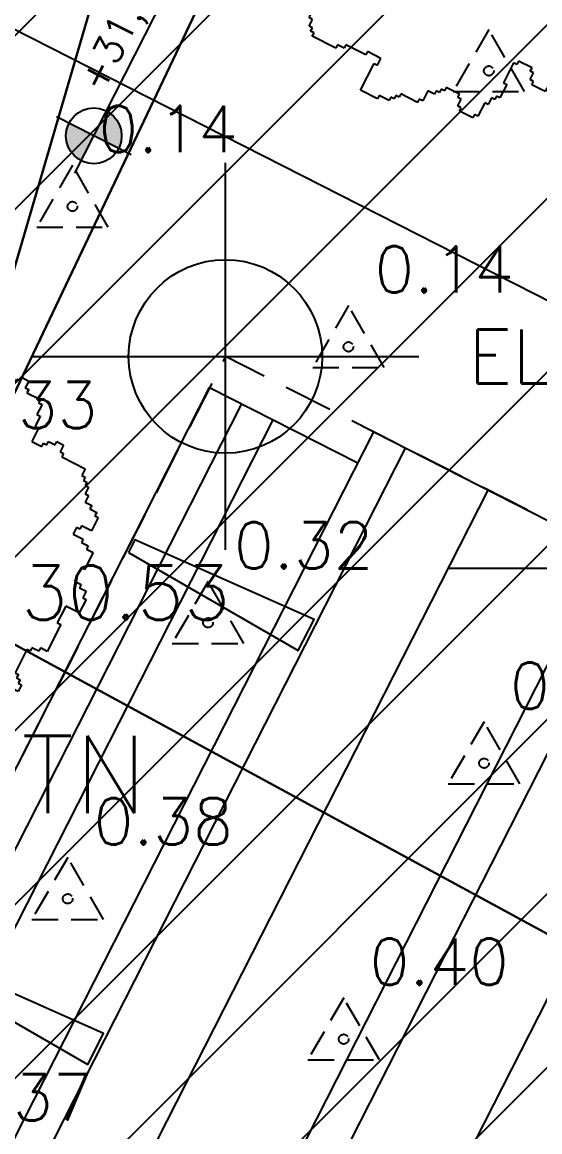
# Model space of a CAD drawing. Header units: metres. Extents: x 543100 to 543604, y 9574012 to 9574398.
# Drawn here: x 543221.21 to 543227.9, y 9574279.6 to 9574293.94 of the extents above; entities that cross this region are included whole.
import ezdxf

# ---------------------------------------------------------------- set-up
doc = ezdxf.new("R2010")
doc.units = ezdxf.units.M
doc.header["$LTSCALE"] = 0.1
for name, pattern in [('CONTINUO', [0]), ('DASHED2', [9.524999999999999, 6.35, -3.175]), ('HIDDEN', [9.524999999999999, 6.35, -3.175])]:
    doc.linetypes.add(name, pattern=pattern)
for name, color, linetype in [('#PROJ_PLATOS', 2, 'HIDDEN'), ('C-TOPO-TEXT', 7, 'Continuous'), ('HACHURA', 1, 'Continuous'), ('IMPL_CANTEIRO', 8, 'Continuous'), ('IMPL_EQUIPAMENTOS', 8, 'Continuous'), ('IMPL_MEIO FIO', 8, 'Continuous'), ('IMPL_NIVEL', 8, 'Continuous'), ('IMPL_VEGETAÇÃO', 8, 'Continuous'), ('IMPL_ÁRVORES', 8, 'Continuous'), ('IMPLANTAÇÃO', 1, 'Continuous'), ('MalhaTriTG', 7, 'CONTINUO'), ('PROJ_PLATOS', 2, 'DASHED2'), ('PROJ_TERRA_PERFIS', 2, 'Continuous'), ('TOPO_PONTOS', 2, 'Continuous'), ('V-NODE', 1, 'Continuous'), ('V-NODE-TEXT', 1, 'Continuous'), ('XREF_IMPLNTACAO', 2, 'Continuous')]:
    doc.layers.add(name, color=color, linetype=linetype)
doc.layers.get('IMPLANTAÇÃO').off()
doc.styles.add('ROMANS', font='romans', dxfattribs={"height": 0.2})
doc.styles.get("Standard").update_dxf_attribs({"font": 'simplex.shx'})

# ---------------------------------------------------------------- blocks, each defined once
blk = doc.blocks.new('A$C76815E95')
at = {"layer": 'HACHURA'}
h = blk.add_hatch(dxfattribs=at)
h.set_pattern_fill('ANSI31', color=1, scale=0.5, style=0)
h.set_pattern_definition([(45, (-56.71623454557266, -140.2760906778276), (-1.122532015133644, 1.122532015133644), [])])
h.paths.add_polyline_path([(78.50253660278395, -21.53023425675929), (78.1706479433924, -22.02040452882648), (30.00293476006482, -129.1186275184155), (23.85615117452107, -140.2760906778276), (-56.71623454557266, -83.83502537757158), (-56.29154449922498, -82.40403590723872), (-2.601691384217702, 20.28950879722834), (78.41679475666024, -21.48937489651144)])
blk = doc.blocks.new('A$C4DC86443')
at = {"layer": 'IMPL_EQUIPAMENTOS', "color": 1}
for p, q in [((10.11733508488396, 28.10000116750598), (10.11733508488396, 25.95000116713345)), ((74.6679588878178, 28.10000116750598), (10.11733508488396, 28.10000116750598)), ((74.6679588878178, 27.63315934687853), (10.11733508488396, 27.63315934687853)), ((74.6679588878178, 27.17772948555648), (10.11733508488396, 27.17772948555648)), ((9.667543019226287, 25.95000116713345), (9.667543019226287, 2.150001168251038)), ((75.11754301917972, 25.95000116713345), (9.667543019226287, 25.95000116713345)), ((75.11754301917972, 25.48884114995599), (9.667543019226287, 25.48884114995599)), ((75.11754301917972, 24.29334043525159), (9.667543019226287, 24.29334043525159)), ((75.11754301917972, 22.58468479290605), (9.667543019226287, 22.58468479290605)), ((9.667543019226287, 22.06788046658039), (18.34248028777074, 22.06788046658039)), ((75.11754301917972, 20.62815291061997), (9.667543019226287, 20.62815291061997))]:
    blk.add_line(p, q, dxfattribs=at)
for points in [[(12.49435095349327, 28.06788046658039), (12.627750953543, 25.53788046725094), (12.17775095353136, 25.53788046725094), (12.31115095352288, 28.06788046658039)], [(12.49435095349327, 28.06788046658039), (12.62775095348479, 25.53788046725094), (12.17775095347315, 25.53788046725094), (12.31115095346468, 28.06788046658039)], [(18.49435095349327, 28.06788046658039), (18.62775095348479, 25.53788046725094), (18.17775095347315, 25.53788046725094), (18.31115095346468, 28.06788046658039)]]:
    blk.add_lwpolyline(points, close=True, dxfattribs=at)
blk = doc.blocks.new('Arv-sup')
at = {"layer": 'IMPL_VEGETAÇÃO', "color": 2}
for p, q in [((-0.415055821887476, 2.138491807605618), (-0.3374561002065271, 2.138491807605618)), ((-0.415055821887476, 2.060930780092463), (-0.415055821887476, 2.138491807605618)), ((-0.3374561002065271, 2.138491807605618), (-0.3374561002065271, 2.09971129384904)), ((-0.3374561002065271, 2.09971129384904), (-0.2210565176851027, 2.09971129384904)), ((-0.2210565176851027, 2.09971129384904), (-0.2210565176851027, 2.060930780092463)), ((-0.8806546373597381, 2.060930780092463), (-0.8030544302922191, 2.060930780092463)), ((-0.8806546373597381, 1.71190549425117), (-0.8806546373597381, 2.060930780092463)), ((-0.8030544302922191, 2.060930780092463), (-0.8030544302922191, 2.022150266335885)), ((-0.8030544302922191, 2.022150266335885), (-0.6866548477707966, 2.022150266335885)), ((-0.6866548477707966, 2.022150266335885), (-0.6866548477707966, 1.94458890780669)), ((-0.5314554044088986, 1.983369752579293), (-0.492655543568425, 1.983369752579293)), ((-0.5314554044088986, 1.905808394050112), (-0.5314554044088986, 1.983369752579293)), ((-0.492655543568425, 2.022150266335885), (-0.4538556827279496, 2.022150266335885)), ((-0.492655543568425, 1.983369752579293), (-0.492655543568425, 2.022150266335885)), ((-0.4538556827279496, 2.060930780092463), (-0.415055821887476, 2.060930780092463)), ((-0.4538556827279496, 2.022150266335885), (-0.4538556827279496, 2.060930780092463)), ((-0.2210565176851027, 2.060930780092463), (-0.1822566568446291, 2.060930780092463)), ((-0.2210565176851027, 2.022150266335885), (-0.2210565176851027, 1.86702788029352)), ((-0.1822566568446291, 2.022150266335885), (-0.2210565176851027, 2.022150266335885)), ((-0.1822566568446291, 2.060930780092463), (-0.1822566568446291, 2.022150266335885)), ((-0.06585707432320476, 2.022150266335885), (0.01174264735774422, 2.022150266335885)), ((-0.06585707432320476, 1.86702788029352), (-0.06585707432320476, 2.022150266335885)), ((0.01174264735774422, 2.022150266335885), (0.01174264735774422, 1.983369752579293)), ((0.01174264735774422, 1.983369752579293), (0.05054250819821782, 1.983369752579293)), ((0.01174264735774422, 1.983369752579293), (0.08934236903869142, 1.983369752579293)), ((0.05054250819821782, 1.983369752579293), (0.05054250819821782, 1.94458890780669)), ((0.08934236903869142, 1.983369752579293), (0.08934236903869142, 1.94458890780669)), ((0.3997412557624873, 1.983369752579293), (0.4773414628300063, 1.983369752579293)), ((0.3997412557624873, 1.94458890780669), (0.3997412557624873, 1.983369752579293)), ((0.4773414628300063, 1.983369752579293), (0.4773414628300063, 1.905808394050112)), ((-0.6866548477707966, 1.94458890780669), (-0.6090551260898476, 1.94458890780669)), ((-0.6090551260898476, 1.94458890780669), (-0.6090551260898476, 1.905808394050112)), ((-0.6090551260898476, 1.905808394050112), (-0.5314554044088986, 1.905808394050112)), ((-0.2210565176851027, 1.86702788029352), (-0.1822566568446291, 1.86702788029352)), ((-0.1822566568446291, 1.86702788029352), (-0.1822566568446291, 1.828247366536942)), ((-0.1046569351636801, 1.86702788029352), (-0.06585707432320476, 1.86702788029352)), ((-0.1046569351636801, 1.828247366536942), (-0.1046569351636801, 1.86702788029352)), ((0.08934236903869142, 1.94458890780669), (0.1281422298791668, 1.94458890780669)), ((0.1281422298791668, 1.94458890780669), (0.1281422298791668, 1.905808394050112)), ((0.1281422298791668, 1.905808394050112), (0.1669420907196404, 1.905808394050112)), ((0.1669420907196404, 1.905808394050112), (0.1669420907196404, 1.828247366536942)), ((0.2833416732410647, 1.86702788029352), (0.3221415340815383, 1.86702788029352)), ((0.2833416732410647, 1.828247366536942), (0.2833416732410647, 1.86702788029352)), ((0.3221415340815383, 1.905808394050112), (0.3609413949220137, 1.905808394050112)), ((0.3221415340815383, 1.86702788029352), (0.3221415340815383, 1.905808394050112)), ((0.3609413949220137, 1.94458890780669), (0.3997412557624873, 1.94458890780669)), ((0.3609413949220137, 1.905808394050112), (0.3609413949220137, 1.94458890780669)), ((0.4773414628300063, 1.905808394050112), (0.5161413236704799, 1.905808394050112)), ((0.5161413236704799, 1.905808394050112), (0.5161413236704799, 1.86702788029352)), ((0.5161413236704799, 1.86702788029352), (0.6713407670323779, 1.86702788029352)), ((0.6713407670323779, 1.86702788029352), (0.6713407670323779, 1.828247366536942)), ((-1.268653245764483, 1.750686008007747), (-1.152253663243059, 1.750686008007747)), ((-1.268653245764483, 1.71190549425117), (-1.268653245764483, 1.750686008007747)), ((-1.152253663243059, 1.750686008007747), (-1.152253663243059, 1.71190549425117)), ((-0.1822566568446291, 1.828247366536942), (-0.1046569351636801, 1.828247366536942)), ((0.1669420907196404, 1.828247366536942), (0.2833416732410647, 1.828247366536942)), ((0.6713407670323779, 1.828247366536942), (0.7101406278728533, 1.828247366536942)), ((0.7101406278728533, 1.828247366536942), (0.7101406278728533, 1.71190549425117)), ((-1.307453106604957, 1.71190549425117), (-1.268653245764483, 1.71190549425117)), ((-1.307453106604957, 1.556783108208819), (-1.307453106604957, 1.71190549425117)), ((-1.152253663243059, 1.71190549425117), (-0.8806546373597381, 1.71190549425117)), ((0.7101406278728533, 1.71190549425117), (0.7489404887133269, 1.71190549425117)), ((0.7489404887133269, 1.71190549425117), (0.7489404887133269, 1.595563621965397)), ((-1.268653245764483, 1.556783108208819), (-1.307453106604957, 1.556783108208819)), ((-1.268653245764483, 1.518002594452227), (-1.268653245764483, 1.556783108208819)), ((-1.229853384924008, 1.518002594452227), (-1.268653245764483, 1.518002594452227)), ((-1.229853384924008, 1.401660722166454), (-1.229853384924008, 1.518002594452227)), ((0.7489404887133269, 1.595563621965397), (0.7877403495538022, 1.595563621965397)), ((0.7877403495538022, 1.595563621965397), (0.7877403495538022, 1.440441235923046)), ((0.9429397929157002, 1.518002594452227), (1.020539514596647, 1.518002594452227)), ((0.9429397929157002, 1.479221749679624), (0.9429397929157002, 1.518002594452227)), ((1.020539514596647, 1.556783108208819), (1.098139236277596, 1.556783108208819)), ((1.020539514596647, 1.518002594452227), (1.020539514596647, 1.556783108208819)), ((1.098139236277596, 1.556783108208819), (1.098139236277596, 1.479221749679624)), ((-1.268653245764483, 1.401660722166454), (-1.229853384924008, 1.401660722166454)), ((-1.268653245764483, 1.362880208409877), (-1.268653245764483, 1.401660722166454)), ((0.7877403495538022, 1.440441235923046), (0.9041399320752248, 1.440441235923046)), ((0.9041399320752248, 1.479221749679624), (0.9429397929157002, 1.479221749679624)), ((0.9041399320752248, 1.440441235923046), (0.9041399320752248, 1.479221749679624)), ((1.098139236277596, 1.479221749679624), (1.136939097118072, 1.479221749679624)), ((1.136939097118072, 1.479221749679624), (1.136939097118072, 1.440441235923046)), ((1.136939097118072, 1.440441235923046), (1.408538123001392, 1.440441235923046)), ((1.408538123001392, 1.440441235923046), (1.408538123001392, 1.362880208409877)), ((-1.695451715009701, 0.7811711779970381), (-1.695451715009701, 1.324099363637274)), ((-1.695451715009701, 1.324099363637274), (-1.617851993328753, 1.324099363637274)), ((-1.617851993328753, 1.324099363637274), (-1.617851993328753, 1.285318849880682)), ((-1.617851993328753, 1.285318849880682), (-1.385052828285906, 1.285318849880682)), ((-1.385052828285906, 1.285318849880682), (-1.385052828285906, 1.246538336124104)), ((-1.307453106604957, 1.362880208409877), (-1.268653245764483, 1.362880208409877)), ((-1.307453106604957, 1.285318849880682), (-1.307453106604957, 1.362880208409877)), ((-1.268653245764483, 1.285318849880682), (-1.307453106604957, 1.285318849880682)), ((-1.268653245764483, 1.130196463838331), (-1.268653245764483, 1.285318849880682)), ((1.408538123001392, 1.362880208409877), (1.447337983841868, 1.362880208409877)), ((1.447337983841868, 1.362880208409877), (1.447337983841868, 1.324099363637274)), ((1.447337983841868, 1.324099363637274), (1.486137844682341, 1.324099363637274)), ((1.486137844682341, 1.324099363637274), (1.486137844682341, 1.285318849880682)), ((1.486137844682341, 1.285318849880682), (1.524937705522817, 1.285318849880682)), ((1.524937705522817, 1.285318849880682), (1.524937705522817, 1.207757822367526)), ((-1.385052828285906, 1.246538336124104), (-1.307453106604957, 1.246538336124104)), ((-1.307453106604957, 1.246538336124104), (-1.307453106604957, 1.207757822367526)), ((-1.307453106604957, 1.207757822367526), (-1.268653245764483, 1.207757822367526)), ((-1.268653245764483, 1.207757822367526), (-1.268653245764483, 1.130196463838331)), ((1.524937705522817, 1.207757822367526), (1.56373756636329, 1.207757822367526)), ((1.56373756636329, 1.207757822367526), (1.56373756636329, 1.130196463838331)), ((1.56373756636329, 1.130196463838331), (1.641337288044239, 1.130196463838331)), ((1.641337288044239, 1.130196463838331), (1.641337288044239, 1.091415950081753)), ((1.641337288044239, 1.091415950081753), (1.718937009725188, 1.091415950081753)), ((1.718937009725188, 1.091415950081753), (1.718937009725188, 1.052635436325176)), ((1.718937009725188, 1.052635436325176), (1.757736870565662, 1.052635436325176)), ((1.757736870565662, 1.052635436325176), (1.757736870565662, 0.8975130502828108)), ((1.602537427203764, 0.8587322055102078), (1.602537427203764, 0.7811711779970381)), ((1.641337288044239, 0.8587322055102078), (1.602537427203764, 0.8587322055102078)), ((1.641337288044239, 0.8975130502828108), (1.641337288044239, 0.8587322055102078)), ((1.757736870565662, 0.8975130502828108), (1.641337288044239, 0.8975130502828108)), ((-1.928250880052548, 0.7811711779970381), (-1.695451715009701, 0.7811711779970381)), ((-1.928250880052548, 0.7036101504838825), (-1.928250880052548, 0.7811711779970381)), ((-1.889451019212073, 0.7036101504838825), (-1.928250880052548, 0.7036101504838825)), ((-1.889451019212073, 0.6648293057112653), (-1.889451019212073, 0.7036101504838825)), ((1.602537427203764, 0.7811711779970381), (1.718937009725188, 0.7811711779970381)), ((1.718937009725188, 0.7811711779970381), (1.718937009725188, 0.7423906642404603)), ((1.718937009725188, 0.7423906642404603), (1.796536731406137, 0.7423906642404603)), ((1.796536731406137, 0.7423906642404603), (1.796536731406137, 0.7036101504838825)), ((1.796536731406137, 0.7036101504838825), (1.874136938473656, 0.7036101504838825)), ((1.874136938473656, 0.7036101504838825), (1.874136938473656, 0.5097069196689148)), ((-1.850651158371599, 0.6648293057112653), (-1.889451019212073, 0.6648293057112653)), ((-1.850651158371599, 0.470926405912337), (-1.850651158371599, 0.6648293057112653)), ((-1.889451019212073, 0.470926405912337), (-1.850651158371599, 0.470926405912337)), ((-1.889451019212073, 0.1994621475841996), (-1.889451019212073, 0.470926405912337)), ((1.835337077633181, 0.5097069196689148), (1.835337077633181, 0.3545845336265643)), ((1.874136938473656, 0.5097069196689148), (1.835337077633181, 0.5097069196689148)), ((1.835337077633181, 0.3545845336265643), (1.91293679931413, 0.3545845336265643)), ((1.91293679931413, 0.3545845336265643), (1.91293679931413, 0.3158040198699723)), ((1.91293679931413, 0.3158040198699723), (1.990536520995079, 0.3158040198699723)), ((1.990536520995079, 0.3158040198699723), (1.990536520995079, 0.2382429923568168)), ((1.990536520995079, 0.2382429923568168), (2.029336381835552, 0.2382429923568168)), ((2.029336381835552, 0.2382429923568168), (2.029336381835552, 0.08312060631445206)), ((-2.005850601733496, 0.1606816338276218), (-1.928250880052548, 0.1606816338276218)), ((-1.928250880052548, 0.1606816338276218), (-2.005850601733496, 0.1606816338276218)), ((-1.928250880052548, 0.1606816338276218), (-1.928250880052548, 0.121901120071044)), ((-1.928250880052548, -0.4210273965852167), (-1.928250880052548, 0.1606816338276218)), ((-1.928250880052548, 0.121901120071044), (-1.850651158371599, 0.121901120071044)), ((-1.850651158371599, 0.1994621475841996), (-1.889451019212073, 0.1994621475841996)), ((-1.850651158371599, 0.121901120071044), (-1.850651158371599, 0.1994621475841996)), ((1.874136938473656, 0.08312060631445206), (1.874136938473656, -0.1107826245005015)), ((2.029336381835552, 0.08312060631445206), (1.874136938473656, 0.08312060631445206)), ((1.874136938473656, -0.1107826245005015), (1.91293679931413, -0.1107826245005015)), ((1.91293679931413, -0.1107826245005015), (1.91293679931413, -0.4210273965852167)), ((-1.889451019212073, -0.4210273965852167), (-1.928250880052548, -0.4210273965852167)), ((-1.889451019212073, -0.4598079103417945), (-1.889451019212073, -0.4210273965852167)), ((1.835337077633181, -0.4210273965852167), (1.835337077633181, -0.4598079103417945)), ((1.91293679931413, -0.4210273965852167), (1.835337077633181, -0.4210273965852167)), ((-1.850651158371599, -0.4598079103417945), (-1.889451019212073, -0.4598079103417945)), ((-1.850651158371599, -0.4985884240983864), (-1.850651158371599, -0.4598079103417945)), ((-1.811851297531124, -0.4985884240983864), (-1.850651158371599, -0.4985884240983864)), ((-1.811851297531124, -0.653710810140737), (-1.811851297531124, -0.4985884240983864)), ((1.718937009725188, -0.4985884240983864), (1.718937009725188, -0.7700526824265097)), ((1.757736870565662, -0.4985884240983864), (1.718937009725188, -0.4985884240983864)), ((1.757736870565662, -0.4598079103417945), (1.757736870565662, -0.4985884240983864)), ((1.835337077633181, -0.4598079103417945), (1.757736870565662, -0.4598079103417945)), ((-1.928250880052548, -0.653710810140737), (-1.811851297531124, -0.653710810140737)), ((-1.928250880052548, -0.8476137099396652), (-1.928250880052548, -0.653710810140737)), ((-1.656651854169227, -0.7700526824265097), (-1.656651854169227, -0.8088331961830875)), ((-1.579052132488278, -0.7700526824265097), (-1.656651854169227, -0.7700526824265097)), ((-1.579052132488278, -0.8863942236962572), (-1.579052132488278, -0.7700526824265097)), ((1.718937009725188, -0.7700526824265097), (1.757736870565662, -0.7700526824265097)), ((1.757736870565662, -0.7700526824265097), (1.757736870565662, -0.8088331961830875)), ((-1.734251575850176, -0.8476137099396652), (-1.928250880052548, -0.8476137099396652)), ((-1.734251575850176, -0.8088331961830875), (-1.734251575850176, -0.8476137099396652)), ((-1.656651854169227, -0.8088331961830875), (-1.734251575850176, -0.8088331961830875)), ((-1.540252271647804, -0.8863942236962572), (-1.579052132488278, -0.8863942236962572)), ((-1.540252271647804, -0.963955582225438), (-1.540252271647804, -0.8863942236962572)), ((-1.307453106604957, -0.8863942236962572), (-1.307453106604957, -0.9251750684688602)), ((-1.268653245764483, -0.8863942236962572), (-1.307453106604957, -0.8863942236962572)), ((-1.268653245764483, -0.8088331961830875), (-1.268653245764483, -0.8863942236962572)), ((-1.113453802402585, -0.8088331961830875), (-1.268653245764483, -0.8088331961830875)), ((-1.113453802402585, -0.8476137099396652), (-1.113453802402585, -0.8088331961830875)), ((-1.07465394156211, -0.8476137099396652), (-1.113453802402585, -0.8476137099396652)), ((-1.07465394156211, -1.15785848202438), (-1.07465394156211, -0.8476137099396652)), ((1.757736870565662, -0.8088331961830875), (1.796536731406137, -0.8088331961830875)), ((1.796536731406137, -0.8088331961830875), (1.796536731406137, -0.8476137099396652)), ((1.796536731406137, -0.8476137099396652), (1.835337077633181, -0.8476137099396652)), ((1.835337077633181, -0.8476137099396652), (1.835337077633181, -0.9251750684688602)), ((-1.501452410807329, -0.963955582225438), (-1.540252271647804, -0.963955582225438)), ((-1.501452410807329, -1.00273609598203), (-1.501452410807329, -0.963955582225438)), ((-1.42385268912638, -1.00273609598203), (-1.501452410807329, -1.00273609598203)), ((-1.42385268912638, -0.963955582225438), (-1.42385268912638, -1.00273609598203)), ((-1.385052828285906, -0.963955582225438), (-1.42385268912638, -0.963955582225438)), ((-1.385052828285906, -0.9251750684688602), (-1.385052828285906, -0.963955582225438)), ((-1.307453106604957, -0.9251750684688602), (-1.385052828285906, -0.9251750684688602)), ((1.718937009725188, -1.00273609598203), (1.718937009725188, -1.041516609738608)), ((1.757736870565662, -1.00273609598203), (1.718937009725188, -1.00273609598203)), ((1.757736870565662, -0.963955582225438), (1.757736870565662, -1.00273609598203)), ((1.796536731406137, -0.963955582225438), (1.757736870565662, -0.963955582225438)), ((1.796536731406137, -0.9251750684688602), (1.796536731406137, -0.963955582225438)), ((1.835337077633181, -0.9251750684688602), (1.796536731406137, -0.9251750684688602)), ((1.641337288044239, -1.041516609738608), (1.641337288044239, -1.274200354310153)), ((1.718937009725188, -1.041516609738608), (1.641337288044239, -1.041516609738608)), ((-1.385052828285906, -1.235419840553575), (-1.346252967445432, -1.235419840553575)), ((-1.385052828285906, -1.312980868066731), (-1.385052828285906, -1.235419840553575)), ((-1.346252967445432, -1.196638995780958), (-1.113453802402585, -1.196638995780958)), ((-1.346252967445432, -1.235419840553575), (-1.346252967445432, -1.196638995780958)), ((-1.113453802402585, -1.15785848202438), (-1.07465394156211, -1.15785848202438)), ((-1.113453802402585, -1.196638995780958), (-1.113453802402585, -1.15785848202438)), ((-1.113453802402585, -1.15785848202438), (-1.113453802402585, -1.196638995780958)), ((-1.113453802402585, -1.196638995780958), (-1.113453802402585, -1.15785848202438)), ((1.098139236277596, -1.235419840553575), (1.098139236277596, -1.468103254109096)), ((1.136939097118072, -1.235419840553575), (1.098139236277596, -1.235419840553575)), ((1.29213854047997, -1.196638995780958), (1.136939097118072, -1.196638995780958)), ((1.136939097118072, -1.196638995780958), (1.136939097118072, -1.235419840553575)), ((1.29213854047997, -1.235419840553575), (1.29213854047997, -1.196638995780958)), ((1.330938401320443, -1.235419840553575), (1.29213854047997, -1.235419840553575)), ((1.330938401320443, -1.312980868066731), (1.330938401320443, -1.235419840553575)), ((-1.462652549966855, -1.312980868066731), (-1.385052828285906, -1.312980868066731)), ((-1.462652549966855, -1.429322740352504), (-1.462652549966855, -1.312980868066731)), ((1.369738262160919, -1.312980868066731), (1.330938401320443, -1.312980868066731)), ((1.369738262160919, -1.351761381823323), (1.369738262160919, -1.312980868066731)), ((1.524937705522817, -1.351761381823323), (1.369738262160919, -1.351761381823323)), ((1.524937705522817, -1.274200354310153), (1.524937705522817, -1.351761381823323)), ((1.641337288044239, -1.274200354310153), (1.524937705522817, -1.274200354310153)), ((-1.385052828285906, -1.429322740352504), (-1.462652549966855, -1.429322740352504)), ((-1.385052828285906, -1.545664612638276), (-1.385052828285906, -1.429322740352504)), ((-1.152253663243059, -1.468103254109096), (-1.152253663243059, -1.506883767865673)), ((-1.07465394156211, -1.468103254109096), (-1.152253663243059, -1.468103254109096)), ((-1.07465394156211, -1.662006153908024), (-1.07465394156211, -1.468103254109096)), ((1.098139236277596, -1.468103254109096), (1.136939097118072, -1.468103254109096)), ((1.136939097118072, -1.468103254109096), (1.136939097118072, -1.623225640151446)), ((-1.229853384924008, -1.545664612638276), (-1.385052828285906, -1.545664612638276)), ((-1.229853384924008, -1.506883767865673), (-1.229853384924008, -1.545664612638276)), ((-1.152253663243059, -1.506883767865673), (-1.229853384924008, -1.506883767865673)), ((-1.035854080721636, -1.662006153908024), (-1.07465394156211, -1.662006153908024)), ((-1.035854080721636, -1.700786998680641), (-1.035854080721636, -1.662006153908024)), ((-0.9970542198811607, -1.700786998680641), (-1.035854080721636, -1.700786998680641)), ((-0.9970542198811607, -1.778348026193797), (-0.9970542198811607, -1.700786998680641)), ((1.059339375437123, -1.662006153908024), (1.059339375437123, -1.739567512437219)), ((1.098139236277596, -1.662006153908024), (1.059339375437123, -1.662006153908024)), ((1.098139236277596, -1.623225640151446), (1.098139236277596, -1.662006153908024)), ((1.136939097118072, -1.623225640151446), (1.098139236277596, -1.623225640151446)), ((-0.9582543590406871, -1.778348026193797), (-0.9970542198811607, -1.778348026193797)), ((-0.9582543590406871, -1.855909053706966), (-0.9582543590406871, -1.778348026193797)), ((-0.1434567960041537, -1.817128539950389), (-0.2986562393660517, -1.817128539950389)), ((-0.2986562393660517, -1.817128539950389), (-0.2986562393660517, -1.855909053706966)), ((-0.1434567960041537, -1.894689898479569), (-0.1434567960041537, -1.817128539950389)), ((0.5549411845109553, -1.817128539950389), (0.5549411845109553, -1.855909053706966)), ((0.5937410453514289, -1.817128539950389), (0.5549411845109553, -1.817128539950389)), ((0.5937410453514289, -1.778348026193797), (0.5937410453514289, -1.817128539950389)), ((0.7489404887133269, -1.778348026193797), (0.5937410453514289, -1.778348026193797)), ((0.7489404887133269, -1.817128539950389), (0.7489404887133269, -1.778348026193797)), ((0.7877403495538022, -1.817128539950389), (0.7489404887133269, -1.817128539950389)), ((0.7877403495538022, -1.894689898479569), (0.7877403495538022, -1.817128539950389)), ((1.020539514596647, -1.739567512437219), (1.020539514596647, -1.894689898479569)), ((1.059339375437123, -1.739567512437219), (1.020539514596647, -1.739567512437219)), ((-0.9194544982002117, -1.855909053706966), (-0.9582543590406871, -1.855909053706966)), ((-0.9194544982002117, -1.894689898479569), (-0.9194544982002117, -1.855909053706966)), ((-0.8806546373597381, -1.894689898479569), (-0.9194544982002117, -1.894689898479569)), ((-0.8806546373597381, -1.933470412236161), (-0.8806546373597381, -1.894689898479569)), ((-0.6090551260898476, -1.933470412236161), (-0.8806546373597381, -1.933470412236161)), ((-0.6090551260898476, -1.894689898479569), (-0.6090551260898476, -1.933470412236161)), ((-0.5314554044088986, -1.894689898479569), (-0.6090551260898476, -1.894689898479569)), ((-0.5314554044088986, -1.855909053706966), (-0.5314554044088986, -1.894689898479569)), ((-0.2986562393660517, -1.855909053706966), (-0.5314554044088986, -1.855909053706966)), ((-0.1822566568446291, -2.204934670564285), (-0.1822566568446291, -1.894689898479569)), ((-0.1822566568446291, -1.894689898479569), (-0.1434567960041537, -1.894689898479569)), ((0.4385411166029627, -1.894689898479569), (0.4385411166029627, -2.011031439749317)), ((0.5161413236704799, -1.894689898479569), (0.4385411166029627, -1.894689898479569)), ((0.5161413236704799, -1.855909053706966), (0.5161413236704799, -1.894689898479569)), ((0.5549411845109553, -1.855909053706966), (0.5161413236704799, -1.855909053706966)), ((0.8265402103942758, -1.894689898479569), (0.7877403495538022, -1.894689898479569)), ((0.8265402103942758, -1.933470412236161), (0.8265402103942758, -1.894689898479569)), ((0.9817396537561738, -1.933470412236161), (0.8265402103942758, -1.933470412236161)), ((0.9817396537561738, -1.894689898479569), (0.9817396537561738, -1.933470412236161)), ((1.020539514596647, -1.894689898479569), (0.9817396537561738, -1.894689898479569)), ((0.2057419515601158, -2.049812284521934), (0.2057419515601158, -2.088592798278512)), ((0.3997412557624873, -2.049812284521934), (0.2057419515601158, -2.049812284521934)), ((0.3997412557624873, -2.011031439749317), (0.3997412557624873, -2.049812284521934)), ((0.4385411166029627, -2.011031439749317), (0.3997412557624873, -2.011031439749317)), ((0.01174264735774422, -2.166153825791667), (0.01174264735774422, -2.204934670564285)), ((0.1281422298791668, -2.166153825791667), (0.01174264735774422, -2.166153825791667)), ((0.1281422298791668, -2.12737331203509), (0.1281422298791668, -2.166153825791667)), ((0.1669420907196404, -2.12737331203509), (0.1281422298791668, -2.12737331203509)), ((0.1669420907196404, -2.088592798278512), (0.1669420907196404, -2.12737331203509)), ((0.2057419515601158, -2.088592798278512), (0.1669420907196404, -2.088592798278512)), ((0.01174264735774422, -2.204934670564285), (-0.1822566568446291, -2.204934670564285))]:
    blk.add_line(p, q, dxfattribs=at)
blk.add_circle((0, 1.4210854715202e-14), 0.15, dxfattribs=at)
blk = doc.blocks.new('nível-ct-04')
h = blk.add_hatch(color=8)
h.paths.add_polyline_path([(1.047825605148458, -1.31934870298603), (0.8978256051484581, -1.31934870298603), (0.8978256051484581, -1.469348702986029, 0.4142135623730958)])
h.paths.add_polyline_path([(0.8978256051484581, -1.169348702986028, 0.4142135623730958), (0.7478256051484582, -1.31934870298603), (0.8978256051484585, -1.31934870298603)])
for p, q in [((0.8978256051484581, -1.544348702986028), (0.8978256051484581, -1.094348702986029)), ((0.6728256051484585, -1.31934870298603), (1.803147779103823, -1.31934870298603))]:
    blk.add_line(p, q)
blk.add_circle((0.8978256051484581, -1.31934870298603), 0.15)
at = {"style": 'ROMANS'}
blk.add_attdef('0.00', (1.117159978211194, -1.257458989557616), '', height=0.15, dxfattribs=at)
blk = doc.blocks.new('A$C00972E22')
at = {"layer": 'IMPL_MEIO FIO'}
blk.add_lwpolyline([(49.73021164140664, 208.937865935266, 0.4046900807881328), (40.05639703234192, 198.9431871976703, 3.03149383033688e-10), (40.05639703653287, 110.7228313833475, 3059019602.697577)], format="xyb", dxfattribs=at)
at = {"layer": 'IMPL_EQUIPAMENTOS', "xscale": -1, "rotation": 89.99999999216953}
blk.add_blockref('A$C4DC86443', (72.99376322771423, 194.9642331488431), dxfattribs=at)
at = {"layer": 'IMPL_NIVEL', "xscale": 2.400000002235174, "yscale": 2.400000002235174, "zscale": 2.400000002235174, "rotation": 90}
blk.add_blockref('nível-ct-04', (38.91969830228481, 184.9110564365983), dxfattribs=at).add_auto_attribs({'0.00': '+31,00'})
at = {"layer": 'IMPL_ÁRVORES', "xscale": 1.25, "yscale": 1.25, "zscale": 1.25}
for p in [(45.11880432209, 191.910634405911), (42.17610432393849, 181.3828775621951)]:
    blk.add_blockref('Arv-sup', p, dxfattribs=at)
blk = doc.blocks.new('Base_Implantacao')
at = {"layer": 'IMPLANTAÇÃO', "rotation": 333.0393706475627}
blk.add_blockref('A$C00972E22', (543099.8097354489, 9574144.815856133), dxfattribs=at)
at = {"layer": 'MalhaTriTG', "color": 132}
mesh = blk.add_polyface(dxfattribs=at)
corners = [(543224.664, 9574302.936, 30.992), (543210.265, 9574288.67, 31.209), (543216.703, 9574288.465, 31.154), (543213.734, 9574321.335, 30.969), (543218.85, 9574331.345, 30.895), (543226.223, 9574326.207, 30.933), (543224.268, 9574315.932, 31.062), (543219.876, 9574286.567, 30.533), (543193.607, 9574282.384, 31.298), (543227.396, 9574302.372, 30.53), (543227.186, 9574316.359, 31.22), (543239.215, 9574322.014, 30.485), (543230.57, 9574334.709, 30.757), (543225.45, 9574344.044, 30.865), (543250.101, 9574371.359, 30.793), (543235.218, 9574379.328, 30.85), (543243.115, 9574295.416, 30.237), (543260.488, 9574287.844, 29.96), (543254.859, 9574311.797, 30.344), (543254.233, 9574321.821, 30.714), (543271.924, 9574304.366, 30.172), (543267.489, 9574362.43, 30.657), (543240.338, 9574372.751, 30.753), (543240.528, 9574376.308, 30.661), (543253.768, 9574378.732, 30.858), (543253.993, 9574377.599, 30.878), (543254.701, 9574379.306, 30.904), (543255.768, 9574376.437, 30.874), (543276.872, 9574367.935, 30.831), (543257.017, 9574378.285, 30.88)]
mesh.append_faces([[corners[k] for k in face] for face in [(0, 1, 2), (0, 3, 1), (4, 3, 5), (0, 6, 3), (5, 3, 6), (2, 7, 0), (3, 8, 1), (0, 9, 10), (9, 0, 7), (10, 9, 11), (10, 5, 6), (4, 12, 13), (4, 5, 12), (11, 12, 5), (13, 12, 14), (5, 10, 11), (6, 0, 10), (3, 4, 15), (15, 4, 13), (9, 16, 11), (16, 17, 18), (19, 18, 20), (20, 18, 17), (19, 21, 12), (19, 11, 18), (18, 11, 16), (22, 14, 23), (13, 14, 22), (23, 14, 24), (22, 23, 15), (23, 24, 15), (24, 14, 25), (24, 25, 26), (15, 24, 26), (14, 27, 25), (15, 13, 22), (21, 28, 29), (25, 29, 26), (29, 25, 27), (29, 27, 21), (21, 27, 14), (21, 14, 12), (19, 12, 11)]], dxfattribs={"color": 132})
mesh = blk.add_polyface(dxfattribs=at)
corners = [(543171.354, 9574251.993, 31.713), (543171.446, 9574245.35, 31.562), (543174.643, 9574250.343, 31.617), (543177.486, 9574251.493, 31.583), (543176.945, 9574251.63, 31.885), (543181.596, 9574259.408, 31.511), (543185.749, 9574267.493, 31.344), (543187.66, 9574251.739, 31.282), (543167.995, 9574247.104, 31.561), (543167.97, 9574247.095, 31.529), (543196.349, 9574252.1, 31.162), (543195.063, 9574265.953, 31.204), (543195.272, 9574266.43, 31.205), (543200.055, 9574258.953, 31), (543193.607, 9574282.384, 31.298), (543198.328, 9574272.347, 31.094), (543205.574, 9574256.078, 30.667), (543204.251, 9574268.12, 30.896), (543200.318, 9574249.958, 30.749), (543201.775, 9574278.74, 31.049), (543219.876, 9574286.567, 30.533), (543210.265, 9574288.67, 31.209), (543221.894, 9574259.531, 30.495), (543209.413, 9574244.793, 30.556), (543240.585, 9574250.291, 30.176), (543233.957, 9574278.918, 30.446), (543223.881, 9574236.865, 30.379), (543216.703, 9574288.465, 31.154), (543227.396, 9574302.372, 30.53), (543243.115, 9574295.416, 30.237), (543251.291, 9574270.529, 30.114), (543259.882, 9574241.736, 30.032), (543260.488, 9574287.844, 29.96), (543270.435, 9574261.497, 30.138)]
mesh.append_faces([[corners[k] for k in face] for face in [(0, 1, 2), (2, 3, 4), (0, 4, 5), (4, 0, 2), (5, 4, 3), (0, 5, 6), (3, 7, 5), (8, 0, 9), (7, 10, 11), (12, 11, 13), (11, 6, 5), (14, 6, 15), (12, 6, 11), (15, 6, 12), (6, 14, 0), (11, 10, 13), (11, 5, 7), (16, 17, 13), (17, 12, 13), (18, 16, 13), (15, 17, 19), (15, 12, 17), (20, 19, 17), (21, 14, 19), (13, 10, 18), (17, 22, 20), (22, 16, 23), (24, 25, 22), (22, 17, 16), (24, 22, 26), (23, 16, 18), (25, 20, 22), (21, 20, 27), (20, 21, 19), (20, 25, 28), (29, 28, 25), (19, 14, 15), (25, 24, 30), (29, 25, 30), (24, 31, 30), (29, 30, 32), (33, 30, 31), (33, 32, 30)]], dxfattribs={"color": 132})
blk = doc.blocks.new('*U98', base_point=(543219.88, 9574286.57, 30.533))
at = {"layer": 'V-NODE', "lineweight": -2}
for p, q in [((543219.314314575, 9574286.004314575, 30.533), (543220.445685425, 9574287.135685425, 30.533)), ((543219.314314575, 9574287.135685425, 30.533), (543220.445685425, 9574286.004314575, 30.533))]:
    blk.add_line(p, q, dxfattribs=at)
blk.add_circle((543219.88, 9574286.57, 30.533), 0.4, dxfattribs=at)
at = {"layer": 'V-NODE-TEXT', "linetype": 'ByBlock'}
for s, insert, char_height, attachment_point in [('30.53', (543221.195685425, 9574286.57), 0.7, 4), ('TN', (543221.195685425, 9574284.72), 1, 1)]:
    blk.add_mtext(s, dxfattribs=dict(at, insert=insert, char_height=char_height, attachment_point=attachment_point))
blk = doc.blocks.new('STA')
blk.add_lwpolyline([(0, 0.9999999999999964), (-0.8660254037844339, -0.5000000000000036), (0.8660254037844339, -0.5000000000000036)], close=True)
blk.add_circle((0, 0), 0.1181215260333346)

msp = doc.modelspace()

# ---------------------------------------------------------------- linework, layer by layer
at = {"layer": '#PROJ_PLATOS', "elevation": 30.9, "flags": 128}
msp.add_lwpolyline([(543248.8798799766, 9574276.880416375), (543243.4714707499, 9574279.631458953), (543247.8091835873, 9574288.159180889), (543233.5480914861, 9574295.413231), (543229.2103786496, 9574286.885509063), (543223.8338369774, 9574289.620341882), (543194.1602536095, 9574231.283632314), (543219.2062966088, 9574218.543706806)], close=True, dxfattribs=at)
at = {"layer": 'IMPL_CANTEIRO', "color": 7, "linetype": 'Continuous', "lineweight": -3}
for p, q in [((543223.8338369774, 9574287.120341882, 30.9), (543223.8338369774, 9574292.120341882, 30.9)), ((543221.3338369774, 9574289.620341882, 30.9), (543226.3338369774, 9574289.620341882, 30.9)), ((543226.7103786496, 9574286.885509063, 30.9), (543231.7103786496, 9574286.885509063, 30.9))]:
    msp.add_line(p, q, dxfattribs=at)
msp.add_circle((543223.8338369774, 9574289.620341882, 30.9), 1.25, dxfattribs=at)
at = {"layer": 'PROJ_TERRA_PERFIS', "elevation": 31, "flags": 128}
msp.add_lwpolyline([(543205.5864679855, 9574301.745670393), (543326.2333213707, 9574240.377416538)], dxfattribs=at)

# ---------------------------------------------------------------- block references
at = {"layer": 'HACHURA', "color": 1}
msp.add_blockref('A$C76815E95', (543230.4314724284, 9574294.974200036, -0.07163635617761699), dxfattribs=at)
at = {"layer": 'PROJ_PLATOS', "color": 2, "linetype": 'Continuous', "lineweight": -3, "xscale": 0.5333333333333333, "yscale": 0.5333333333333333, "zscale": 0.5333333333333333}
for p in [(543227.2367665134, 9574293.310019886, 0.1158549519207756), (543221.857980865, 9574291.558259359, 0.1396750188405244), (543225.4232539533, 9574289.744746799, 0.1391066388697415), (543223.6097413932, 9574286.17947371, 0.320725825184306), (543227.1750144816, 9574284.36596115, 0.3375188187246277), (543221.7962288331, 9574282.614200622, 0.3817137022057563), (543225.3615019216, 9574280.800688062, 0.403621609316883)]:
    msp.add_blockref('STA', p, dxfattribs=at)
at = {"layer": 'TOPO_PONTOS'}
msp.add_blockref('*U98', (543219.88, 9574286.57, 30.533), dxfattribs=at)
at = {"layer": 'XREF_IMPLNTACAO'}
msp.add_blockref('Base_Implantacao', (0, 0), dxfattribs=at)

# ---------------------------------------------------------------- texts
at = {"layer": 'C-TOPO-TEXT', "color": 7, "linetype": 'Continuous', "lineweight": -3, "char_height": 0.6, "attachment_point": 4}
for s, insert in [('0.14', (543222.192980865, 9574292.558259359)), ('0.14', (543225.7582539533, 9574290.744746799)), ('0.33', (543220.3794683049, 9574288.99298627)), ('0.32', (543223.9447413932, 9574287.17947371)), ('0.34', (543227.5100144816, 9574285.36596115)), ('0.38', (543222.1312288331, 9574283.614200622)), ('0.40', (543225.6965019215, 9574281.800688062)), ('0.37', (543220.3177162731, 9574280.048927533))]:
    msp.add_mtext(s, dxfattribs=dict(at, insert=insert))
at = {"layer": 'IMPL_CANTEIRO', "color": 7, "linetype": 'Continuous', "lineweight": -3, "insert": (543226.9688369774, 9574289.620341882), "char_height": 0.7, "attachment_point": 4}
msp.add_mtext('EL:30.90', dxfattribs=at)

# ---------------------------------------------------------------- meshes
at = {"layer": 'MalhaTriTG', "color": 132}
mesh = msp.add_polyface(dxfattribs=at)
corners = [(543224.664, 9574302.936, 30.992), (543210.265, 9574288.67, 31.209), (543216.703, 9574288.465, 31.154), (543213.734, 9574321.335, 30.969), (543218.85, 9574331.345, 30.895), (543226.223, 9574326.207, 30.933), (543224.268, 9574315.932, 31.062), (543219.876, 9574286.567, 30.533), (543193.607, 9574282.384, 31.298), (543227.396, 9574302.372, 30.53), (543227.186, 9574316.359, 31.22), (543239.215, 9574322.014, 30.485), (543230.57, 9574334.709, 30.757), (543225.45, 9574344.044, 30.865), (543250.101, 9574371.359, 30.793), (543235.218, 9574379.328, 30.85), (543243.115, 9574295.416, 30.237), (543260.488, 9574287.844, 29.96), (543254.859, 9574311.797, 30.344), (543254.233, 9574321.821, 30.714), (543271.924, 9574304.366, 30.172), (543267.489, 9574362.43, 30.657), (543240.338, 9574372.751, 30.753), (543240.528, 9574376.308, 30.661), (543253.768, 9574378.732, 30.858), (543253.993, 9574377.599, 30.878), (543254.701, 9574379.306, 30.904), (543255.768, 9574376.437, 30.874), (543276.872, 9574367.935, 30.831), (543257.017, 9574378.285, 30.88)]
mesh.append_faces([[corners[k] for k in face] for face in [(0, 1, 2), (0, 3, 1), (4, 3, 5), (0, 6, 3), (5, 3, 6), (2, 7, 0), (3, 8, 1), (0, 9, 10), (9, 0, 7), (10, 9, 11), (10, 5, 6), (4, 12, 13), (4, 5, 12), (11, 12, 5), (13, 12, 14), (5, 10, 11), (6, 0, 10), (3, 4, 15), (15, 4, 13), (9, 16, 11), (16, 17, 18), (19, 18, 20), (20, 18, 17), (19, 21, 12), (19, 11, 18), (18, 11, 16), (22, 14, 23), (13, 14, 22), (23, 14, 24), (22, 23, 15), (23, 24, 15), (24, 14, 25), (24, 25, 26), (15, 24, 26), (14, 27, 25), (15, 13, 22), (21, 28, 29), (25, 29, 26), (29, 25, 27), (29, 27, 21), (21, 27, 14), (21, 14, 12), (19, 12, 11)]], dxfattribs={"color": 132})
mesh = msp.add_polyface(dxfattribs=at)
corners = [(543171.354, 9574251.993, 31.713), (543171.446, 9574245.35, 31.562), (543174.643, 9574250.343, 31.617), (543177.486, 9574251.493, 31.583), (543176.945, 9574251.63, 31.885), (543181.596, 9574259.408, 31.511), (543185.749, 9574267.493, 31.344), (543187.66, 9574251.739, 31.282), (543167.995, 9574247.104, 31.561), (543167.97, 9574247.095, 31.529), (543196.349, 9574252.1, 31.162), (543195.063, 9574265.953, 31.204), (543195.272, 9574266.43, 31.205), (543200.055, 9574258.953, 31), (543193.607, 9574282.384, 31.298), (543198.328, 9574272.347, 31.094), (543205.574, 9574256.078, 30.667), (543204.251, 9574268.12, 30.896), (543200.318, 9574249.958, 30.749), (543201.775, 9574278.74, 31.049), (543219.876, 9574286.567, 30.533), (543210.265, 9574288.67, 31.209), (543221.894, 9574259.531, 30.495), (543209.413, 9574244.793, 30.556), (543240.585, 9574250.291, 30.176), (543233.957, 9574278.918, 30.446), (543223.881, 9574236.865, 30.379), (543216.703, 9574288.465, 31.154), (543227.396, 9574302.372, 30.53), (543243.115, 9574295.416, 30.237), (543251.291, 9574270.529, 30.114), (543259.882, 9574241.736, 30.032), (543260.488, 9574287.844, 29.96), (543270.435, 9574261.497, 30.138)]
mesh.append_faces([[corners[k] for k in face] for face in [(0, 1, 2), (2, 3, 4), (0, 4, 5), (4, 0, 2), (5, 4, 3), (0, 5, 6), (3, 7, 5), (8, 0, 9), (7, 10, 11), (12, 11, 13), (11, 6, 5), (14, 6, 15), (12, 6, 11), (15, 6, 12), (6, 14, 0), (11, 10, 13), (11, 5, 7), (16, 17, 13), (17, 12, 13), (18, 16, 13), (15, 17, 19), (15, 12, 17), (20, 19, 17), (21, 14, 19), (13, 10, 18), (17, 22, 20), (22, 16, 23), (24, 25, 22), (22, 17, 16), (24, 22, 26), (23, 16, 18), (25, 20, 22), (21, 20, 27), (20, 21, 19), (20, 25, 28), (29, 28, 25), (19, 14, 15), (25, 24, 30), (29, 25, 30), (24, 31, 30), (29, 30, 32), (33, 30, 31), (33, 32, 30)]], dxfattribs={"color": 132})

doc.saveas('drawing.dxf')
